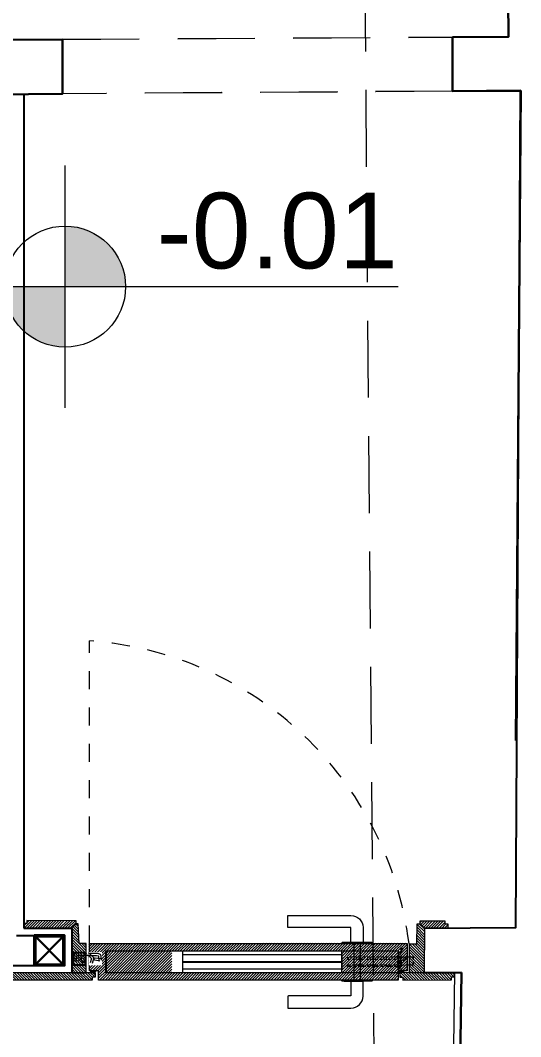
# Model space of a CAD drawing. Header units: centimetres. Extents: x 5488 to 20269, y -31398 to -19684.
# Drawn here: x 8701.9 to 8784.5, y -22488.3 to -22320.5 of the extents above; entities that cross this region are included whole.
import ezdxf
from ezdxf.enums import TextEntityAlignment as Align

# ---------------------------------------------------------------- set-up
doc = ezdxf.new("R2010")
doc.units = ezdxf.units.CM
doc.set_wipeout_variables(frame=1)
for name, pattern in [('DASHED', [0.75, 0.5, -0.25]), ('HIDDEN', [9.525, 6.35, -3.175]), ('XKITLINE02', [4, 2, -2])]:
    doc.linetypes.add(name, pattern=pattern)
for name, color, linetype in [('3-OPN-XDR-HARDWARE', 52, 'Continuous'), ('Auto-İzolasyon malzemesi', 251, 'Continuous'), ('süpürgelik', 105, 'Continuous'), ('xxx_Autoxxx_Auto_Duvar_Alcipan', 51, 'Continuous')]:
    doc.layers.add(name, color=color, linetype=linetype)
for name, color, linetype, lineweight in [('Auto-SilikCizgiler', 251, 'Continuous', 0), ('CRC_plan_kot', 4, 'Continuous', 20), ('CRC_plan_kot_isim', 3, 'Continuous', 20), ('xxx_Auto_CLADDING_WOOD_Hatch', 16, 'Continuous', 0), ('xxx_Auto_DIMENSION_INTERIOR', 33, 'Continuous', 0), ('xxx_Auto_Duvar_Duvar Plan Kesit', 7, 'Continuous', 30), ('xxx_Auto_FFE-METAL', 132, 'Continuous', 5), ('xxx_Auto_Kaplama_Ahşap', 34, 'Continuous', 0), ('xxx_Auto_Kaplama_Ahşap Tarama', 16, 'Continuous', 5), ('xxx_Auto_Kaplama_Seramik', 182, 'Continuous', 13), ('xxx_Auto_Konstruksiyon_Metal', 141, 'Continuous', 0), ('xxx_Auto_Mobilya_Metal', 132, 'Continuous', 20), ('xxx_Auto_Tefris_Silik', 252, 'Continuous', 13), ('xxx_Auto_Tefris_Tefris', 32, 'Continuous', 15), ('xxx_Auto_Yardimci_Yazi', 7, 'Continuous', 9)]:
    doc.layers.add(name, color=color, linetype=linetype, lineweight=lineweight)
doc.layers.add('wipeout', color=7, linetype='Continuous', true_color=0xffffff)
doc.styles.add('a_Arial-50', font='arial.ttf', dxfattribs={"height": 0.125})
doc.linetypes.add('BATTING', pattern='A,0.00254,-2.54,[134,ltypeshp.shx,S=2.54,R=0,X=-2.54,Y=0],-5.08,[134,ltypeshp.shx,S=2.54,R=180,X=2.54,Y=0],-2.54', length=10.16254)

# ---------------------------------------------------------------- blocks, each defined once
blk = doc.blocks.new('level_50')
for points in [[(10, 0, 0.414214), (0, 10), (0, 0)], [(0, 0), (-10, 0, 0.414214), (0, -10)]]:
    blk.add_hatch(color=256).paths.add_polyline_path(points)
for p, q in [((0, 0), (0, 20)), ((-20, 0), (0, 0)), ((0, -20), (0, 0)), ((0, 0), (55, 0))]:
    blk.add_line(p, q)
blk.add_circle((0, 0), 10)
blk = doc.blocks.new('level')
blk.add_blockref('level_50', (0, 0))
at = {"layer": 'xxx_Auto_Yardimci_Yazi', "style": 'a_Arial-50'}
blk.add_attdef('LEVEL', text='', height=12.5, dxfattribs=at).set_placement((35, 3), align=Align.CENTER)
blk = doc.blocks.new('PLAN KOT')
at = {"layer": 'CRC_plan_kot'}
ref = blk.add_blockref('level', (-15.02, 2301.41), dxfattribs=at)
ref.add_attrib('LEVEL', '-0.01', dxfattribs={"layer": 'CRC_plan_kot_isim', "height": 12.5, "style": 'a_Arial-50'}).set_placement((19.98, 2304.41), align=Align.CENTER)
blk = doc.blocks.new('gizli menteşe')
blk.add_wipeout([(32460.16, 20587.51), (32462.32, 20587.51), (32462.32, 20589.71), (32460.16, 20589.71)]).translate(0, 0, 0.01)
at = {"layer": 'xxx_Auto_Mobilya_Metal', "extrusion": (0.000604345, -1.60261e-05, 1), "elevation": 19.29}
blk.add_lwpolyline([(32461.98, 20588.22), (32461.11, 20588.39, -0.53227), (32461.17, 20588.78), (32462.06, 20588.63)], format="xyb", dxfattribs=at)
blk.add_wipeout([(32457.5, 20587.52), (32459.66, 20587.51), (32459.66, 20589.71), (32457.5, 20589.71)]).translate(0, 0, 0.01)
for points in [[(32459.66, 20587.52), (32457.49, 20587.52), (32457.49, 20589.71), (32459.66, 20589.71)], [(32459.56, 20587.62), (32457.59, 20587.62), (32457.59, 20589.61), (32459.56, 20589.61)]]:
    blk.add_lwpolyline(points, close=True, dxfattribs=at)
for points in [[(32459.74, 20589.53), (32458.17, 20589.53), (32457.78, 20589.38), (32457.69, 20589.11), (32457.63, 20588.38)], [(32459.74, 20589.53), (32458.17, 20589.53), (32457.78, 20589.38), (32457.69, 20589.11), (32457.63, 20588.38)], [(32459.74, 20589.12), (32458.4, 20589.12), (32458.1, 20589.07), (32458.09, 20589.03), (32458.03, 20588.34)], [(32459.74, 20589.12), (32458.4, 20589.12), (32458.1, 20589.07), (32458.09, 20589.03), (32458.03, 20588.34)], [(32459.74, 20589.53), (32459.49, 20589.4), (32458.82, 20588.77), (32459.09, 20587.82)], [(32459.74, 20589.53), (32459.49, 20589.4), (32458.82, 20588.77), (32459.09, 20587.82)], [(32459.91, 20589.19), (32459.7, 20589.09), (32459.24, 20588.65), (32459.45, 20587.92)], [(32459.91, 20589.19), (32459.7, 20589.09), (32459.24, 20588.65), (32459.45, 20587.92)], [(32459.89, 20589.19), (32460.1, 20589.09), (32460.56, 20588.65), (32460.35, 20587.92)], [(32460.06, 20589.53), (32460.31, 20589.4), (32460.98, 20588.77), (32460.71, 20587.82)], [(32460.06, 20589.53), (32461.63, 20589.53), (32462.02, 20589.38), (32462.11, 20589.11), (32462.17, 20588.38)], [(32460.06, 20589.12), (32461.4, 20589.12), (32461.7, 20589.07), (32461.71, 20589.03), (32461.77, 20588.34)]]:
    blk.add_lwpolyline(points, dxfattribs=at)
blk.add_lwpolyline([(32457.83, 20588.22), (32458.7, 20588.39, 0.53227), (32458.64, 20588.78), (32457.75, 20588.63)], format="xyb", dxfattribs=at)
blk.add_lwpolyline([(32457.83, 20588.22), (32458.7, 20588.39, 0.53227), (32458.64, 20588.78), (32457.75, 20588.63)], format="xyb", dxfattribs=at)
at = {"layer": 'xxx_Auto_Mobilya_Metal', "extrusion": (0.000604345, -1.60261e-05, 1)}
for centre in [(32457.83, 20588.42, 19.29), (32459.31, 20587.82, 19.29)]:
    blk.add_circle(centre, 0.204, dxfattribs=at)
blk = doc.blocks.new('A$C81bdc4d8')
at = {"layer": 'xxx_Auto_Konstruksiyon_Metal'}
for points in [[(-0.05, 1.1), (0, 1.15), (0, 6.05), (-0.05, 6.1), (-0.15, 6.1), (-0.2, 6.05), (-0.2, 1.15), (-0.15, 1.1)], [(6.03, 1.1), (5.98, 1.15), (5.98, 6.05), (6.03, 6.1), (6.13, 6.1), (6.18, 6.05), (6.18, 1.15), (6.13, 1.1)]]:
    blk.add_lwpolyline(points, close=True, dxfattribs=at)
for points in [[(-0.2, 2.58), (-2.66, 2.58), (-2.66, -7.71), (-2.67, -7.77), (-2.7, -7.8), (-2.77, -7.82), (-4.56, -7.82), (-4.62, -7.8), (-4.65, -7.77), (-4.66, -7.71), (-4.66, 2.62, -0.408998), (-2.69, 4.62), (-0.2, 4.62)], [(6.18, 2.58), (8.64, 2.58), (8.64, -7.71), (8.65, -7.77), (8.69, -7.8), (8.75, -7.82), (10.54, -7.82), (10.6, -7.8), (10.63, -7.77), (10.64, -7.71), (10.64, 2.62, 0.408998), (8.67, 4.62), (6.18, 4.62)]]:
    blk.add_lwpolyline(points, format="xyb", dxfattribs=at)
for points in [[(-0.2, 1.51), (-0.22, 1.53), (-0.22, 4.65), (-0.2, 4.67)], [(-0.2, 4.12), (6.2, 4.12)], [(6.18, 1.51), (6.2, 1.53), (6.2, 4.65), (6.18, 4.67)], [(-0.2, 3.08), (6.2, 3.08)]]:
    blk.add_lwpolyline(points, dxfattribs=at)
at = {"layer": 'xxx_Auto_Mobilya_Metal', "linetype": 'DASHED'}
for points in [[(2.15, 10.9), (2.15, 12.9), (3.55, 12.9), (3.55, 10.9)], [(2.24, 10.6), (2.24, 11.6), (2.54, 11.6), (3.55, 10.6)]]:
    blk.add_lwpolyline(points, dxfattribs=at)
blk.add_lwpolyline([(0.81, 11.2), (0.81, 11.2, 0.414214), (1.31, 10.7), (4.61, 10.7), (4.61, 10.9), (1.31, 10.9, -0.414214), (1.01, 11.2)], format="xyb", close=True, dxfattribs=at)
for points in [[(2.05, 10.9), (2.05, 10.8), (3.65, 10.8), (3.65, 10.9)], [(2.12, 10.3), (3.92, 10.3), (3.92, 10.6), (2.12, 10.6)], [(2.24, 2.05), (2.54, 2.05), (2.54, 10.3), (2.24, 10.3)], [(3.79, 2.05), (3.49, 2.05), (3.49, 10.3), (3.79, 10.3)]]:
    blk.add_lwpolyline(points, close=True, dxfattribs=at)
blk = doc.blocks.new('A$C43927237')
at = {"layer": 'wipeout', "color": 1, "xscale": 7.97828250740921, "yscale": 7.97828250740921, "zscale": 7.97828250740921, "rotation": 270}
blk.add_blockref('A$C81bdc4d8', (-42.8, 0), dxfattribs=at)
blk = doc.blocks.new('kutu profil')
at = {"layer": 'xxx_Auto_Duvar_Duvar Plan Kesit', "color": 0}
for points in [[(0, -5), (5, -5), (5, 0), (0, 0)], [(0.2, -4.8), (4.8, -4.8), (4.8, -0.2), (0.2, -0.2)]]:
    blk.add_lwpolyline(points, close=True, dxfattribs=at)
blk.add_lwpolyline([(0.2, -4.8), (4.8, -0.2), (4.8, -4.8), (0.2, -0.2)], dxfattribs=at)
blk = doc.blocks.new('A$Cd4c68676')
at = {"layer": 'xxx_Auto_CLADDING_WOOD_Hatch'}
h = blk.add_hatch(dxfattribs=at)
h.set_pattern_fill('ANSI31', color=256, scale=0.1, angle=810)
h.set_pattern_definition([(135, (6821.95324, -242768.99767), (-0.22450640303, -0.22450640303), [])])
h.paths.add_polyline_path([(348.24, 453.57), (348.21, 446.17), (345.81, 446.17), (345.81, 450.97), (347.01, 450.97), (347.04, 454.27), (347.54, 454.27)])
h = blk.add_hatch(dxfattribs=at)
h.set_pattern_fill('ANSI31', color=256, scale=0.1, angle=810)
h.set_pattern_definition([(135, (-73532.14193, -5505.94916), (-0.224506403, -0.224506403), [])])
h.paths.add_polyline_path([(293.45, 445.51), (293.94, 445.51), (293.94, 446.21), (262.94, 446.21), (262.94, 445.52), (263.44, 445.52), (263.44, 445.02), (293.45, 445.02)])
h = blk.add_hatch(dxfattribs=at)
h.set_pattern_fill('ANSI31', color=256, scale=0.1, angle=810)
h.set_pattern_definition([(135, (-73469.71942, -5505.95103), (-0.224506403, -0.224506403), [])])
h.paths.add_polyline_path([(344.21, 445.49), (344.71, 445.49), (344.71, 444.99), (352.71, 445.05), (352.71, 445.54), (353.21, 445.54), (353.21, 446.24), (344.21, 446.18)])
at = {"layer": 'xxx_Auto_Kaplama_Ahşap Tarama'}
h = blk.add_hatch(dxfattribs=at)
h.set_pattern_fill('ANSI31', color=256, scale=0.1, angle=180)
h.set_pattern_definition([(225, (13107.83325, -164887.79733), (0.224506403, -0.224506403), [])])
h.paths.add_polyline_path([(282.15, 454.33), (282.15, 453.63), (290.07, 453.6), (290.77, 454.3), (290.77, 454.8), (282.65, 454.83), (282.65, 454.33)])
h = blk.add_hatch(dxfattribs=at)
h.set_pattern_fill('ANSI31', color=256, scale=0.1, angle=180)
h.set_pattern_definition([(225, (13100.70677, -164878.08033), (0.224506403, -0.224506403), [])])
h.paths.add_polyline_path([(352.12, 454.27), (352.12, 453.57), (348.24, 453.57), (347.54, 454.27), (347.54, 454.77), (351.62, 454.76), (351.62, 454.27)])
h = blk.add_hatch(dxfattribs=at)
h.set_pattern_fill('ANSI31', color=256, scale=0.1, angle=180)
h.set_pattern_definition([(225, (13092.3461, -164877.59137), (0.224506403, -0.224506403), [])])
h.paths.add_polyline_path([(345.41, 446.51), (343.91, 446.51), (343.91, 445.01), (294.48, 445.01), (294.48, 446.51), (292.88, 446.51), (292.88, 451.01), (345.41, 451.11)])
h.paths.add_polyline_path([(343.91, 446.51), (343.91, 446.2), (295.78, 446.2), (295.78, 449.8), (343.91, 449.81)], flags=17)
h = blk.add_hatch(dxfattribs=at)
h.set_pattern_fill('ANSI31', color=256, scale=0.1, angle=180)
h.set_pattern_definition([(225, (38461.61583, -160766.6622), (0.224506403, -0.224506403), [])])
h.paths.add_polyline_path([(306.57, 446.2), (295.78, 446.2), (295.78, 449.8), (306.57, 449.8)])
h = blk.add_hatch(dxfattribs=at)
h.set_pattern_fill('ANSI31', color=256, scale=0.1, angle=180)
h.set_pattern_definition([(225, (83386.70233, -202026.81833), (0.22450640303, -0.22450640303), [])])
h.paths.add_polyline_path([(334.62, 449.8), (343.91, 449.8), (343.91, 446.2), (334.62, 446.2)])
at = {"layer": '3-OPN-XDR-HARDWARE', "ltscale": 2}
for points in [[(293.63, 446.35), (293.25, 446.35), (293.25, 446.51), (294, 446.51, -0.092)], [(293.62, 446.4), (293.3, 446.4), (293.3, 446.46), (293.79, 446.46, -0.043117)], [(344.43, 446.35), (344.8, 446.35), (344.8, 446.51), (344.06, 446.51, 0.092)], [(344.44, 446.4), (344.75, 446.4), (344.75, 446.46), (344.26, 446.46, 0.043117)]]:
    blk.add_lwpolyline(points, format="xyb", close=True, dxfattribs=at)
at = {"layer": 'Auto-İzolasyon malzemesi', "linetype": 'BATTING', "ltscale": 0.008}
blk.add_lwpolyline([(308.4, 448.01), (334.62, 448.01)], dxfattribs=at)
at = {"layer": 'Auto-SilikCizgiler'}
blk.add_lwpolyline([(308.4, 449.2), (334.62, 449.2), (334.62, 446.8), (308.4, 446.81)], close=True, dxfattribs=at)
at = {"layer": 'süpürgelik', "color": 0}
blk.add_lwpolyline([(348.24, 453.56), (348.24, 453.56), (363.32, 453.68), (364.12, 591.85), (352.88, 591.77), (352.88, 600.7)], dxfattribs=at)
at = {"layer": 'xxx_Auto_Duvar_Duvar Plan Kesit'}
blk.add_lwpolyline([(282.91, 591.29), (282.92, 591.29)], dxfattribs=at)
at = {"layer": 'xxx_Auto_Duvar_Duvar Plan Kesit', "color": 0}
for points in [[(343.91, 446.2), (344.21, 446.2)], [(354.35, 446.25), (348.21, 446.22)], [(354.35, 446.25), (351.53, 251)]]:
    blk.add_lwpolyline(points, dxfattribs=at)
at = {"layer": 'xxx_Auto_Kaplama_Ahşap', "color": 8, "linetype": 'XKITLINE02', "ltscale": 1.5, "true_color": 0x808080}
blk.add_lwpolyline([(292.98, 451.01), (292.98, 501.01, -0.357448), (345.71, 451.01)], format="xyb", dxfattribs=at)
at = {"layer": 'xxx_Auto_Kaplama_Seramik'}
blk.add_lwpolyline([(353.21, 446.24), (350.55, 252)], dxfattribs=at)
at = {"layer": 'xxx_Auto_Tefris_Silik', "linetype": 'HIDDEN', "ltscale": 2}
for points in [[(288.49, 600.33), (352.88, 600.7)], [(288.49, 600.33), (352.88, 600.7)], [(352.88, 591.77), (288.49, 591.34)], [(352.94, 591.77), (288.49, 591.34)]]:
    blk.add_lwpolyline(points, dxfattribs=at)
at = {"layer": 'xxx_Auto_Tefris_Tefris'}
for points in [[(282.15, 454.33), (282.15, 453.63), (290.07, 453.6), (290.77, 454.3), (290.77, 454.8), (282.65, 454.83), (282.65, 454.33)], [(352.12, 454.27), (352.12, 453.57), (348.24, 453.57), (347.54, 454.27), (347.54, 454.77), (351.62, 454.76), (351.62, 454.27)], [(348.24, 453.57), (348.21, 446.17), (345.81, 446.17), (345.81, 450.97), (347.01, 450.97), (347.04, 454.27), (347.54, 454.27)], [(343.91, 445.01), (294.48, 445.01), (294.48, 446.51), (292.98, 446.51), (292.98, 451.01), (345.41, 451.01), (345.41, 446.51), (343.91, 446.51)], [(308.3, 446.2), (295.68, 446.2), (295.68, 449.8), (308.3, 449.8)], [(343.91, 446.2), (295.78, 446.2), (295.78, 449.8), (343.91, 449.8)], [(334.62, 449.8), (343.91, 449.8), (343.91, 446.2), (334.62, 446.2)], [(262.94, 446.21), (262.94, 445.52), (263.44, 445.52), (263.44, 445.02), (293.45, 445.02), (293.45, 445.51), (293.94, 445.51), (293.94, 446.21)], [(344.71, 444.99), (352.71, 445.05), (352.71, 445.54), (353.21, 445.54), (353.21, 446.24), (344.21, 446.18), (344.21, 445.49), (344.71, 445.49)]]:
    blk.add_lwpolyline(points, close=True, dxfattribs=at)
at = {"layer": 'xxx_Autoxxx_Auto_Duvar_Alcipan'}
for points in [[(282.15, 591.3), (282.15, 453.58)], [(280.95, 452.38), (288.85, 452.38), (288.85, 447.37)], [(268.04, 447.42), (288.85, 447.4)]]:
    blk.add_lwpolyline(points, dxfattribs=at)
at = {"layer": 'xxx_Auto_FFE-METAL', "xscale": 0.1253402595196809, "yscale": 0.1253402595196809, "zscale": 0.1253402595196809}
blk.add_blockref('A$C43927237', (338.87, 451.01), dxfattribs=at)
at = {"layer": 'xxx_Auto_Konstruksiyon_Metal'}
blk.add_blockref('kutu profil', (283.85, 452.39), dxfattribs=at)
at = {"layer": 'xxx_Auto_Kaplama_Ahşap Tarama', "color": 1}
blk.add_blockref('gizli menteşe', (-32167.28, -20140.09, -0.01), dxfattribs=at)
at = {"layer": 'xxx_Auto_CLADDING_WOOD_Hatch'}
h = blk.add_hatch(dxfattribs=at)
h.set_pattern_fill('ANSI31', color=256, scale=0.1, angle=810)
h.set_pattern_definition([(135, (6835.57717, -242778.71747), (-0.22450640303, -0.22450640303), [])])
h.paths.add_polyline_path([(290.07, 453.6), (290.05, 446.21), (292.45, 446.21), (292.45, 451.01), (291.25, 451.01), (291.13, 454.3), (290.77, 454.3)])
at = {"layer": 'xxx_Auto_Tefris_Tefris'}
blk.add_lwpolyline([(290.07, 453.6), (290.05, 446.21), (292.45, 446.21), (292.45, 451.01), (291.25, 451.01), (291.13, 454.3), (290.77, 454.3)], close=True, dxfattribs=at)
at = {"layer": 'xxx_Autoxxx_Auto_Duvar_Alcipan'}
blk.add_lwpolyline([(282.15, 453.58), (290.05, 453.58), (290.05, 446.16)], dxfattribs=at)

msp = doc.modelspace()

# ---------------------------------------------------------------- block references
msp.add_blockref('A$Cd4c68676', (8420.38, -22923.93))

# ---------------------------------------------------------------- next in the draw order: linework, layer by layer
at = {"layer": 'xxx_Auto_Duvar_Duvar Plan Kesit'}
for points in [[(8783.71, -22439.36), (8784.52, -22332.11), (8773.27, -22332.19), (8773.27, -22323.26), (8782.5, -22323.21), (8781.56, -22219.68), (8408.14, -22219.71), (8407.52, -22325.33), (8708.88, -22323.63), (8708.88, -22332.62), (8703.31, -22332.66)], [(8405.97, -22334.53), (8703.31, -22332.66)]]:
    msp.add_lwpolyline(points, dxfattribs=at)
at = {"layer": 'xxx_Auto_Tefris_Silik', "linetype": 'HIDDEN', "ltscale": 2}
for points in [[(8776.38, -24402), (8756.73, -22062.73), (8353.52, -22063.11), (6851.88, -22094.25)], [(8708.88, -22323.63), (8773.27, -22323.26)], [(8708.88, -22323.63), (8773.27, -22323.26)], [(8773.27, -22332.19), (8708.88, -22332.62)], [(8773.33, -22332.19), (8708.88, -22332.62)]]:
    msp.add_lwpolyline(points, dxfattribs=at)

# ---------------------------------------------------------------- next in the draw order: block references
at = {"layer": 'xxx_Auto_DIMENSION_INTERIOR'}
msp.add_blockref('PLAN KOT', (8724.34, -24665.85), dxfattribs=at)

doc.saveas('drawing.dxf')
